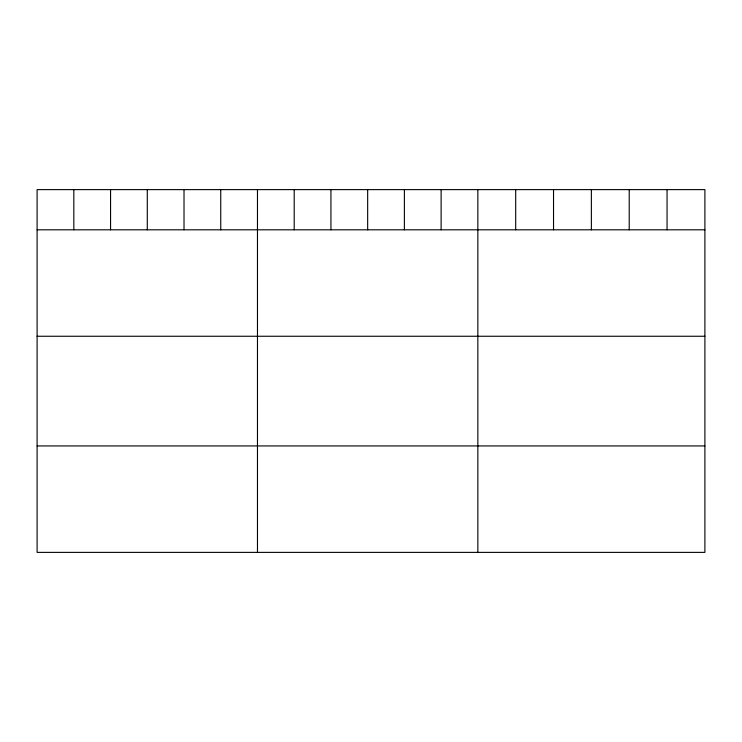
<?xml version="1.0" encoding="UTF-8"?>
<svg xmlns="http://www.w3.org/2000/svg" width="742" height="742" viewBox="0 0 742 742"><rect width="100%" height="100%" fill="white"/><g stroke="black" fill="none" stroke-linecap="round" stroke-linejoin="round"><path stroke-width="1.11" d="M704.9 229.807L704.9 552.382L37.1 552.382L37.1 189.618L704.9 189.618L704.9 229.807L37.1 229.807M37.1 336.256L704.9 336.256M37.1 445.933L704.9 445.933M667.058 189.618L667.058 229.807M629.216 189.618L629.216 229.807M591.374 189.618L591.374 229.807M553.532 189.618L553.532 229.807M515.69 189.618L515.69 229.807M477.848 189.618L477.848 552.382M441.119 189.618L441.119 229.807M404.39 189.618L404.39 229.807M367.661 189.618L367.661 229.807M330.932 189.618L330.932 229.807M294.203 189.618L294.203 229.807M257.474 189.618L257.474 552.382M220.745 189.618L220.745 229.807M184.016 189.618L184.016 229.807M147.287 189.618L147.287 229.807M110.558 189.618L110.558 229.807M73.829 189.618L73.829 229.807"/></g></svg>
